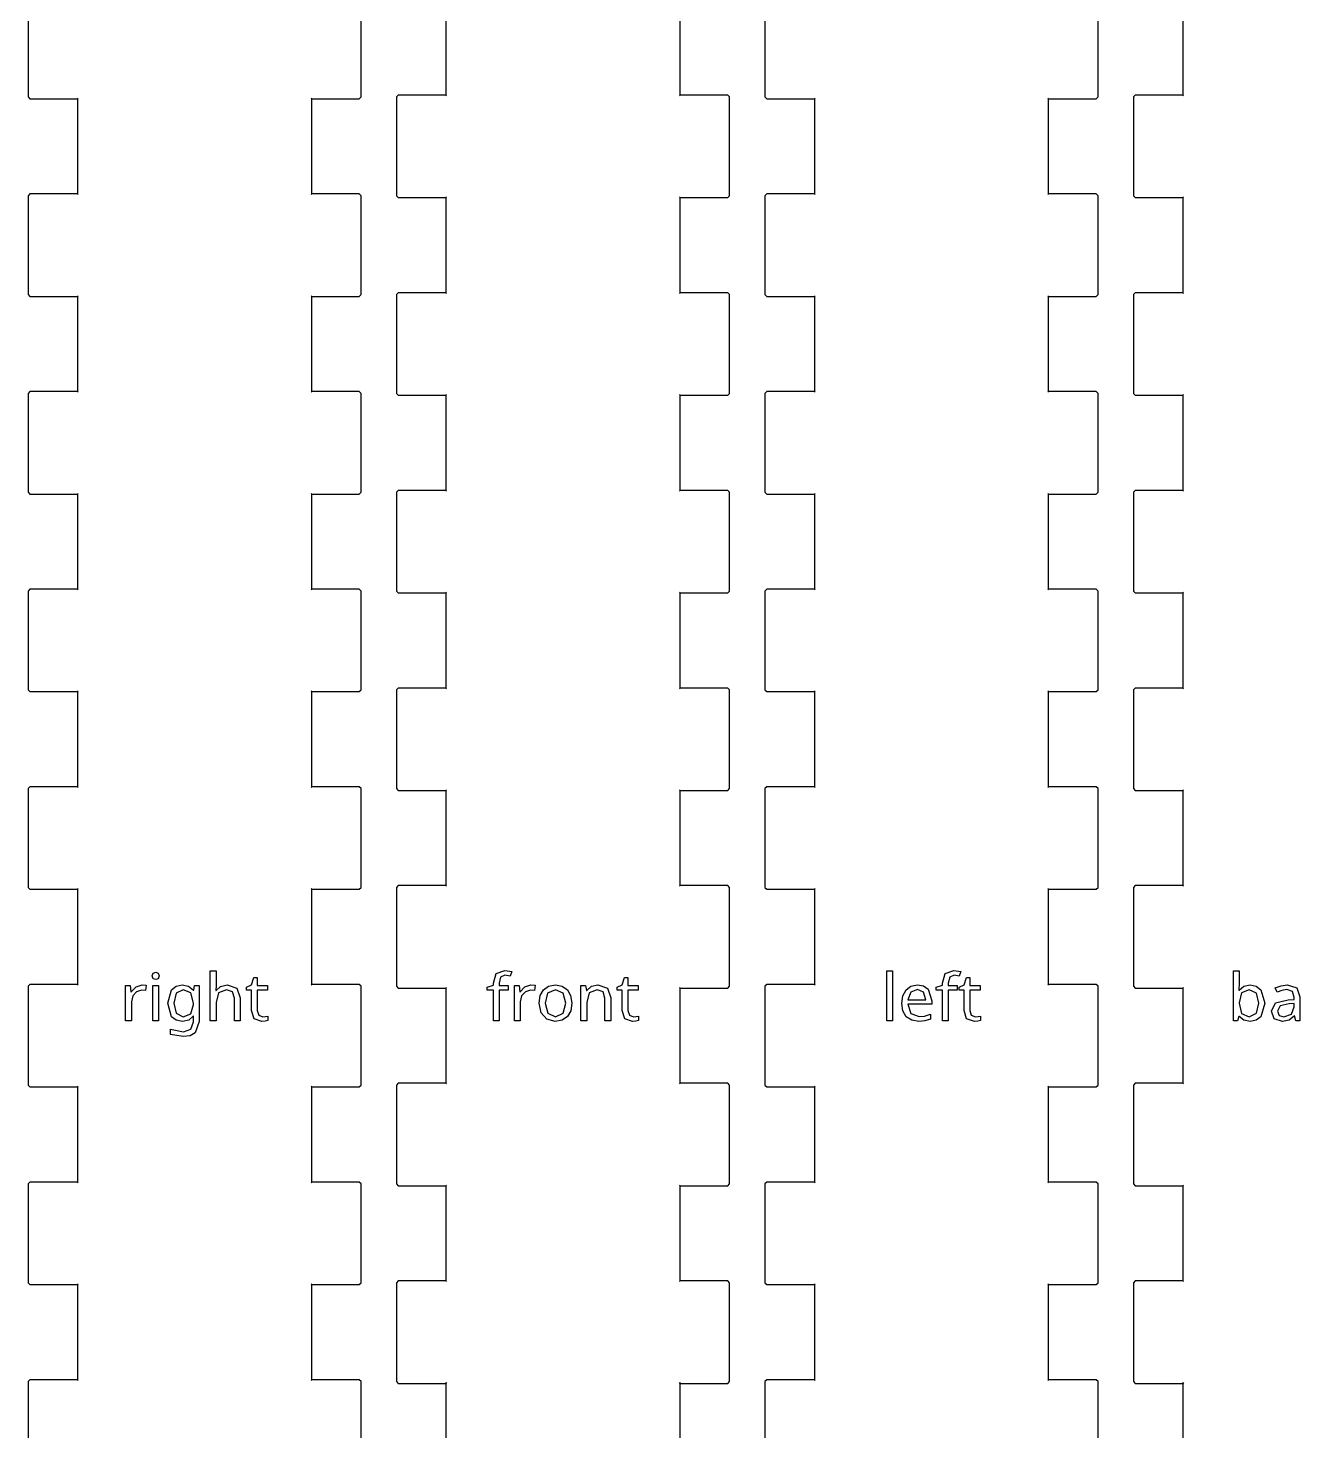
# Model space of a CAD drawing. Extents: x 9 to 592, y 22 to 392.
# Drawn here: x 303.5 to 380.7, y 221.5 to 306.7 of the extents above; entities that cross this region are included whole.
import ezdxf

# ---------------------------------------------------------------- set-up
doc = ezdxf.new("R2010")
doc.units = 0

msp = doc.modelspace()

# ---------------------------------------------------------------- linework, layer by layer
at = {"layer": 'Layer 1'}
for p, q in [((303.486, 308.486), (303.486, 302.486)), ((323.706, 302.486), (323.706, 308.486)), ((328.856, 308.376), (328.856, 302.596)), ((343.076, 302.596), (343.076, 308.376)), ((348.227, 308.486), (348.227, 302.486)), ((368.447, 302.486), (368.447, 308.486)), ((373.597, 308.376), (373.597, 302.596)), ((303.486, 302.486), (303.596, 302.376)), ((306.486, 302.376), (306.52725, 302.41725)), ((306.52725, 302.41725), (306.486, 302.376)), ((320.706, 302.376), (320.66475, 302.41725)), ((320.66475, 302.41725), (320.706, 302.376)), ((323.596, 302.376), (323.706, 302.486)), ((325.966, 302.596), (325.856, 302.486)), ((325.856, 302.486), (325.856, 296.486)), ((328.856, 302.596), (325.966, 302.596)), ((328.856, 302.596), (328.89725, 302.55475)), ((328.89725, 302.55475), (328.856, 302.596)), ((343.076, 302.596), (343.03475, 302.55475)), ((343.03475, 302.55475), (343.076, 302.596)), ((345.966, 302.596), (343.076, 302.596)), ((346.076, 302.486), (345.966, 302.596)), ((346.076, 296.486), (346.076, 302.486)), ((348.227, 302.486), (348.337, 302.376)), ((351.227, 302.376), (351.26825, 302.41725)), ((351.26825, 302.41725), (351.227, 302.376)), ((365.447, 302.376), (365.40575, 302.41725)), ((365.40575, 302.41725), (365.447, 302.376)), ((368.337, 302.376), (368.447, 302.486)), ((370.707, 302.596), (370.597, 302.486)), ((370.597, 302.486), (370.597, 296.486)), ((373.597, 302.596), (370.707, 302.596)), ((373.597, 302.596), (373.63825, 302.55475)), ((373.63825, 302.55475), (373.597, 302.596)), ((303.596, 302.376), (306.486, 302.376)), ((306.486, 302.376), (306.486, 296.596)), ((320.706, 296.596), (320.706, 302.376)), ((320.706, 302.376), (323.596, 302.376)), ((348.337, 302.376), (351.227, 302.376)), ((351.227, 302.376), (351.227, 296.596)), ((365.447, 296.596), (365.447, 302.376)), ((365.447, 302.376), (368.337, 302.376)), ((303.596, 296.596), (303.486, 296.486)), ((303.486, 296.486), (303.486, 290.486)), ((306.486, 296.596), (303.596, 296.596)), ((306.486, 296.596), (306.52725, 296.55475)), ((306.52725, 296.55475), (306.486, 296.596)), ((320.706, 296.596), (320.66475, 296.55475)), ((320.66475, 296.55475), (320.706, 296.596)), ((323.596, 296.596), (320.706, 296.596)), ((323.706, 296.486), (323.596, 296.596)), ((323.706, 290.486), (323.706, 296.486)), ((325.856, 296.486), (325.966, 296.376)), ((345.966, 296.376), (346.076, 296.486)), ((348.337, 296.596), (348.227, 296.486)), ((348.227, 296.486), (348.227, 290.486)), ((351.227, 296.596), (348.337, 296.596)), ((351.227, 296.596), (351.26825, 296.55475)), ((351.26825, 296.55475), (351.227, 296.596)), ((365.447, 296.596), (365.40575, 296.55475)), ((365.40575, 296.55475), (365.447, 296.596)), ((368.337, 296.596), (365.447, 296.596)), ((368.447, 296.486), (368.337, 296.596)), ((368.447, 290.486), (368.447, 296.486)), ((370.597, 296.486), (370.707, 296.376)), ((325.966, 296.376), (328.856, 296.376)), ((328.856, 296.376), (328.89725, 296.41725)), ((328.89725, 296.41725), (328.856, 296.376)), ((328.856, 296.376), (328.856, 290.596)), ((343.076, 296.376), (343.03475, 296.41725)), ((343.03475, 296.41725), (343.076, 296.376)), ((343.076, 290.596), (343.076, 296.376)), ((343.076, 296.376), (345.966, 296.376)), ((370.707, 296.376), (373.597, 296.376)), ((373.597, 296.376), (373.63825, 296.41725)), ((373.63825, 296.41725), (373.597, 296.376)), ((373.597, 296.376), (373.597, 290.596)), ((303.486, 290.486), (303.596, 290.376)), ((323.596, 290.376), (323.706, 290.486)), ((325.966, 290.596), (325.856, 290.486)), ((325.856, 290.486), (325.856, 284.486)), ((328.856, 290.596), (325.966, 290.596)), ((328.856, 290.596), (328.89725, 290.55475)), ((328.89725, 290.55475), (328.856, 290.596)), ((343.076, 290.596), (343.03475, 290.55475)), ((343.03475, 290.55475), (343.076, 290.596)), ((345.966, 290.596), (343.076, 290.596)), ((346.076, 290.486), (345.966, 290.596)), ((346.076, 284.486), (346.076, 290.486)), ((348.227, 290.486), (348.337, 290.376)), ((368.337, 290.376), (368.447, 290.486)), ((370.707, 290.596), (370.597, 290.486)), ((370.597, 290.486), (370.597, 284.486)), ((373.597, 290.596), (370.707, 290.596)), ((373.597, 290.596), (373.63825, 290.55475)), ((373.63825, 290.55475), (373.597, 290.596)), ((303.596, 290.376), (306.486, 290.376)), ((306.486, 290.376), (306.52725, 290.41725)), ((306.52725, 290.41725), (306.486, 290.376)), ((306.486, 290.376), (306.486, 284.596)), ((320.706, 290.376), (320.66475, 290.41725)), ((320.66475, 290.41725), (320.706, 290.376)), ((320.706, 284.596), (320.706, 290.376)), ((320.706, 290.376), (323.596, 290.376)), ((348.337, 290.376), (351.227, 290.376)), ((351.227, 290.376), (351.26825, 290.41725)), ((351.26825, 290.41725), (351.227, 290.376)), ((351.227, 290.376), (351.227, 284.596)), ((365.447, 290.376), (365.40575, 290.41725)), ((365.40575, 290.41725), (365.447, 290.376)), ((365.447, 284.596), (365.447, 290.376)), ((365.447, 290.376), (368.337, 290.376)), ((303.596, 284.596), (303.486, 284.486)), ((306.486, 284.596), (303.596, 284.596)), ((306.486, 284.596), (306.52725, 284.55475)), ((306.52725, 284.55475), (306.486, 284.596)), ((320.706, 284.596), (320.66475, 284.55475)), ((320.66475, 284.55475), (320.706, 284.596)), ((323.596, 284.596), (320.706, 284.596)), ((323.706, 284.486), (323.596, 284.596)), ((348.337, 284.596), (348.227, 284.486)), ((351.227, 284.596), (348.337, 284.596)), ((351.227, 284.596), (351.26825, 284.55475)), ((351.26825, 284.55475), (351.227, 284.596)), ((365.447, 284.596), (365.40575, 284.55475)), ((365.40575, 284.55475), (365.447, 284.596)), ((368.337, 284.596), (365.447, 284.596)), ((368.447, 284.486), (368.337, 284.596)), ((303.486, 284.486), (303.486, 278.486)), ((323.706, 278.486), (323.706, 284.486)), ((325.856, 284.486), (325.966, 284.376)), ((325.966, 284.376), (328.856, 284.376)), ((328.856, 284.376), (328.89725, 284.41725)), ((328.89725, 284.41725), (328.856, 284.376)), ((328.856, 284.376), (328.856, 278.596)), ((343.076, 284.376), (343.03475, 284.41725)), ((343.03475, 284.41725), (343.076, 284.376)), ((343.076, 278.596), (343.076, 284.376)), ((343.076, 284.376), (345.966, 284.376)), ((345.966, 284.376), (346.076, 284.486)), ((348.227, 284.486), (348.227, 278.486)), ((368.447, 278.486), (368.447, 284.486)), ((370.597, 284.486), (370.707, 284.376)), ((370.707, 284.376), (373.597, 284.376)), ((373.597, 284.376), (373.63825, 284.41725)), ((373.63825, 284.41725), (373.597, 284.376)), ((373.597, 284.376), (373.597, 278.596)), ((325.966, 278.596), (325.856, 278.486)), ((328.856, 278.596), (325.966, 278.596)), ((328.856, 278.596), (328.89725, 278.55475)), ((328.89725, 278.55475), (328.856, 278.596)), ((343.076, 278.596), (343.03475, 278.55475)), ((343.03475, 278.55475), (343.076, 278.596)), ((345.966, 278.596), (343.076, 278.596)), ((346.076, 278.486), (345.966, 278.596)), ((370.707, 278.596), (370.597, 278.486)), ((373.597, 278.596), (370.707, 278.596)), ((373.597, 278.596), (373.63825, 278.55475)), ((373.63825, 278.55475), (373.597, 278.596)), ((303.486, 278.486), (303.596, 278.376)), ((303.596, 278.376), (306.486, 278.376)), ((306.486, 278.376), (306.52725, 278.41725)), ((306.52725, 278.41725), (306.486, 278.376)), ((306.486, 278.376), (306.486, 272.596)), ((320.706, 278.376), (320.66475, 278.41725)), ((320.66475, 278.41725), (320.706, 278.376)), ((320.706, 272.596), (320.706, 278.376)), ((320.706, 278.376), (323.596, 278.376)), ((323.596, 278.376), (323.706, 278.486)), ((325.856, 278.486), (325.856, 272.486)), ((346.076, 272.486), (346.076, 278.486)), ((348.227, 278.486), (348.337, 278.376)), ((348.337, 278.376), (351.227, 278.376)), ((351.227, 278.376), (351.26825, 278.41725)), ((351.26825, 278.41725), (351.227, 278.376)), ((351.227, 278.376), (351.227, 272.596)), ((365.447, 278.376), (365.40575, 278.41725)), ((365.40575, 278.41725), (365.447, 278.376)), ((365.447, 272.596), (365.447, 278.376)), ((365.447, 278.376), (368.337, 278.376)), ((368.337, 278.376), (368.447, 278.486)), ((370.597, 278.486), (370.597, 272.486)), ((303.596, 272.596), (303.486, 272.486)), ((306.486, 272.596), (303.596, 272.596)), ((306.486, 272.596), (306.52725, 272.55475)), ((306.52725, 272.55475), (306.486, 272.596)), ((320.706, 272.596), (320.66475, 272.55475)), ((320.66475, 272.55475), (320.706, 272.596)), ((323.596, 272.596), (320.706, 272.596)), ((323.706, 272.486), (323.596, 272.596)), ((348.337, 272.596), (348.227, 272.486)), ((351.227, 272.596), (348.337, 272.596)), ((351.227, 272.596), (351.26825, 272.55475)), ((351.26825, 272.55475), (351.227, 272.596)), ((365.447, 272.596), (365.40575, 272.55475)), ((365.40575, 272.55475), (365.447, 272.596)), ((368.337, 272.596), (365.447, 272.596)), ((368.447, 272.486), (368.337, 272.596)), ((303.486, 272.486), (303.486, 266.486)), ((323.706, 266.486), (323.706, 272.486)), ((325.856, 272.486), (325.966, 272.376)), ((325.966, 272.376), (328.856, 272.376)), ((328.856, 272.376), (328.89725, 272.41725)), ((328.89725, 272.41725), (328.856, 272.376)), ((328.856, 272.376), (328.856, 266.596)), ((343.076, 272.376), (343.03475, 272.41725)), ((343.03475, 272.41725), (343.076, 272.376)), ((343.076, 266.596), (343.076, 272.376)), ((343.076, 272.376), (345.966, 272.376)), ((345.966, 272.376), (346.076, 272.486)), ((348.227, 272.486), (348.227, 266.486)), ((368.447, 266.486), (368.447, 272.486)), ((370.597, 272.486), (370.707, 272.376)), ((370.707, 272.376), (373.597, 272.376)), ((373.597, 272.376), (373.63825, 272.41725)), ((373.63825, 272.41725), (373.597, 272.376)), ((373.597, 272.376), (373.597, 266.596)), ((303.486, 266.486), (303.596, 266.376)), ((303.596, 266.376), (306.486, 266.376)), ((306.486, 266.376), (306.52725, 266.41725)), ((306.52725, 266.41725), (306.486, 266.376)), ((306.486, 266.376), (306.486, 260.596)), ((320.706, 266.376), (320.66475, 266.41725)), ((320.66475, 266.41725), (320.706, 266.376)), ((320.706, 260.596), (320.706, 266.376)), ((320.706, 266.376), (323.596, 266.376)), ((323.596, 266.376), (323.706, 266.486)), ((325.966, 266.596), (325.856, 266.486)), ((325.856, 266.486), (325.856, 260.486)), ((328.856, 266.596), (325.966, 266.596)), ((328.856, 266.596), (328.89725, 266.55475)), ((328.89725, 266.55475), (328.856, 266.596)), ((343.076, 266.596), (343.03475, 266.55475)), ((343.03475, 266.55475), (343.076, 266.596)), ((345.966, 266.596), (343.076, 266.596)), ((346.076, 266.486), (345.966, 266.596)), ((346.076, 260.486), (346.076, 266.486)), ((348.227, 266.486), (348.337, 266.376)), ((348.337, 266.376), (351.227, 266.376)), ((351.227, 266.376), (351.26825, 266.41725)), ((351.26825, 266.41725), (351.227, 266.376)), ((351.227, 266.376), (351.227, 260.596)), ((365.447, 266.376), (365.40575, 266.41725)), ((365.40575, 266.41725), (365.447, 266.376)), ((365.447, 260.596), (365.447, 266.376)), ((365.447, 266.376), (368.337, 266.376)), ((368.337, 266.376), (368.447, 266.486)), ((370.707, 266.596), (370.597, 266.486)), ((370.597, 266.486), (370.597, 260.486)), ((373.597, 266.596), (370.707, 266.596)), ((373.597, 266.596), (373.63825, 266.55475)), ((373.63825, 266.55475), (373.597, 266.596)), ((303.596, 260.596), (303.486, 260.486)), ((303.486, 260.486), (303.486, 254.486)), ((306.486, 260.596), (303.596, 260.596)), ((306.486, 260.596), (306.52725, 260.55475)), ((306.52725, 260.55475), (306.486, 260.596)), ((320.706, 260.596), (320.66475, 260.55475)), ((320.66475, 260.55475), (320.706, 260.596)), ((323.596, 260.596), (320.706, 260.596)), ((323.706, 260.486), (323.596, 260.596)), ((323.706, 254.486), (323.706, 260.486)), ((325.856, 260.486), (325.966, 260.376)), ((325.966, 260.376), (328.856, 260.376)), ((328.856, 260.376), (328.89725, 260.41725)), ((328.89725, 260.41725), (328.856, 260.376)), ((328.856, 260.376), (328.856, 254.596)), ((343.076, 260.376), (343.03475, 260.41725)), ((343.03475, 260.41725), (343.076, 260.376)), ((343.076, 254.596), (343.076, 260.376)), ((343.076, 260.376), (345.966, 260.376)), ((345.966, 260.376), (346.076, 260.486)), ((348.337, 260.596), (348.227, 260.486)), ((348.227, 260.486), (348.227, 254.486)), ((351.227, 260.596), (348.337, 260.596)), ((351.227, 260.596), (351.26825, 260.55475)), ((351.26825, 260.55475), (351.227, 260.596)), ((365.447, 260.596), (365.40575, 260.55475)), ((365.40575, 260.55475), (365.447, 260.596)), ((368.337, 260.596), (365.447, 260.596)), ((368.447, 260.486), (368.337, 260.596)), ((368.447, 254.486), (368.447, 260.486)), ((370.597, 260.486), (370.707, 260.376)), ((370.707, 260.376), (373.597, 260.376)), ((373.597, 260.376), (373.63825, 260.41725)), ((373.63825, 260.41725), (373.597, 260.376)), ((373.597, 260.376), (373.597, 254.596)), ((303.486, 254.486), (303.596, 254.376)), ((303.596, 254.376), (306.486, 254.376)), ((306.486, 254.376), (306.52725, 254.41725)), ((306.52725, 254.41725), (306.486, 254.376)), ((306.486, 254.376), (306.486, 248.596)), ((320.706, 254.376), (320.66475, 254.41725)), ((320.66475, 254.41725), (320.706, 254.376)), ((320.706, 248.596), (320.706, 254.376)), ((320.706, 254.376), (323.596, 254.376)), ((323.596, 254.376), (323.706, 254.486)), ((325.966, 254.596), (325.856, 254.486)), ((325.856, 254.486), (325.856, 248.486)), ((328.856, 254.596), (325.966, 254.596)), ((328.856, 254.596), (328.89725, 254.55475)), ((328.89725, 254.55475), (328.856, 254.596)), ((343.076, 254.596), (343.03475, 254.55475)), ((343.03475, 254.55475), (343.076, 254.596)), ((345.966, 254.596), (343.076, 254.596)), ((346.076, 254.486), (345.966, 254.596)), ((346.076, 248.486), (346.076, 254.486)), ((348.227, 254.486), (348.337, 254.376)), ((348.337, 254.376), (351.227, 254.376)), ((351.227, 254.376), (351.26825, 254.41725)), ((351.26825, 254.41725), (351.227, 254.376)), ((351.227, 254.376), (351.227, 248.596)), ((365.447, 254.376), (365.40575, 254.41725)), ((365.40575, 254.41725), (365.447, 254.376)), ((365.447, 248.596), (365.447, 254.376)), ((365.447, 254.376), (368.337, 254.376)), ((368.337, 254.376), (368.447, 254.486)), ((370.707, 254.596), (370.597, 254.486)), ((370.597, 254.486), (370.597, 248.486)), ((373.597, 254.596), (370.707, 254.596)), ((373.597, 254.596), (373.63825, 254.55475)), ((373.63825, 254.55475), (373.597, 254.596)), ((311.03057, 249.112328), (311.089164, 249.28225)), ((311.089164, 248.942406), (311.03057, 249.112328)), ((311.03057, 249.112328), (311.03057, 249.112328)), ((311.089164, 249.28225), (311.237602, 249.334984)), ((311.237602, 248.887719), (311.089164, 248.942406)), ((311.237602, 249.334984), (311.38018, 249.28225)), ((311.38018, 248.942406), (311.237602, 248.887719)), ((311.38018, 249.28225), (311.44268, 249.112328)), ((311.44268, 249.112328), (311.38018, 248.942406)), ((314.550102, 246.387719), (314.550102, 249.426781)), ((314.550102, 249.426781), (314.901664, 249.426781)), ((314.901664, 249.426781), (314.901664, 248.536156)), ((317.054008, 248.567406), (317.194633, 249.024438)), ((317.194633, 249.024438), (317.403617, 249.024438)), ((317.403617, 249.024438), (317.403617, 248.53225)), ((331.738461, 248.667016), (331.908383, 249.252953)), ((331.908383, 249.252953), (332.435727, 249.448266)), ((332.175961, 249.042016), (332.090024, 248.670922)), ((332.439633, 249.159203), (332.175961, 249.042016)), ((332.435727, 249.448266), (332.851742, 249.376)), ((332.757992, 249.100609), (332.439633, 249.159203)), ((332.851742, 249.376), (332.757992, 249.100609)), ((339.55682, 248.567406), (339.697445, 249.024438)), ((339.697445, 249.024438), (339.90643, 249.024438)), ((339.90643, 249.024438), (339.90643, 248.53225)), ((355.623133, 246.387719), (355.623133, 249.426781)), ((355.623133, 249.426781), (355.974695, 249.426781)), ((355.974695, 249.426781), (355.974695, 246.387719)), ((359.005945, 248.667016), (359.175867, 249.252953)), ((359.175867, 249.252953), (359.703211, 249.448266)), ((359.443445, 249.042016), (359.357508, 248.670922)), ((359.707117, 249.159203), (359.443445, 249.042016)), ((359.703211, 249.448266), (360.119227, 249.376)), ((360.025477, 249.100609), (359.707117, 249.159203)), ((360.119227, 249.376), (360.025477, 249.100609)), ((360.318445, 248.567406), (360.45907, 249.024438)), ((360.45907, 249.024438), (360.668055, 249.024438)), ((360.668055, 249.024438), (360.668055, 248.53225)), ((376.665984, 246.387719), (376.665984, 249.426781)), ((376.665984, 249.426781), (377.017546, 249.426781)), ((377.017546, 249.426781), (377.017546, 248.6885)), ((303.596, 248.596), (303.486, 248.486)), ((303.486, 248.486), (303.486, 242.486)), ((306.486, 248.596), (303.596, 248.596)), ((306.486, 248.596), (306.52725, 248.55475)), ((306.52725, 248.55475), (306.486, 248.596)), ((309.40557, 246.387719), (309.40557, 248.53225)), ((309.40557, 248.53225), (309.694633, 248.53225)), ((309.694633, 248.53225), (309.733696, 248.139672)), ((309.733696, 248.139672), (309.749321, 248.139672)), ((309.749321, 248.139672), (310.040336, 248.461938)), ((309.839164, 247.897484), (309.757133, 247.53225)), ((310.065727, 248.15725), (309.839164, 247.897484)), ((310.040336, 248.461938), (310.405571, 248.571313)), ((310.382133, 248.251), (310.065727, 248.15725)), ((310.614554, 248.223656), (310.382133, 248.251)), ((310.40557, 248.571313), (310.657523, 248.547875)), ((310.405571, 248.571313), (310.40557, 248.571313)), ((310.657523, 248.547875), (310.614554, 248.223656)), ((311.057914, 246.387719), (311.057914, 248.53225)), ((311.057914, 248.53225), (311.409477, 248.53225)), ((311.409477, 248.53225), (311.409477, 246.387719)), ((311.970023, 247.456078), (312.204398, 248.272484)), ((312.204398, 248.272484), (312.483695, 248.496605)), ((312.479789, 248.061547), (312.333305, 247.452172)), ((312.897758, 248.27639), (312.479789, 248.061547)), ((312.483695, 248.496605), (312.84893, 248.571313)), ((312.84893, 248.571313), (313.234672, 248.490258)), ((313.376273, 248.081078), (312.897758, 248.27639)), ((313.234672, 248.490258), (313.520805, 248.247094)), ((313.524711, 247.456078), (313.376273, 248.081078)), ((313.520805, 248.247094), (313.542289, 248.247094)), ((313.542289, 248.247094), (313.589164, 248.53225)), ((313.589164, 248.53225), (313.868461, 248.53225)), ((313.868461, 248.53225), (313.868461, 246.352563)), ((314.901664, 248.536156), (314.882133, 248.235375)), ((314.882133, 248.235375), (314.90557, 248.235375)), ((315.052055, 248.09475), (314.901664, 247.495141)), ((314.90557, 248.235375), (315.177054, 248.479516)), ((315.53057, 248.276391), (315.052055, 248.09475)), ((315.177054, 248.479516), (315.573539, 248.567406)), ((315.893852, 248.147484), (315.53057, 248.276391)), ((315.573539, 248.567406), (316.161429, 248.379906)), ((316.011039, 247.758813), (315.893852, 248.147484)), ((316.161429, 248.379906), (316.358695, 247.784203)), ((316.747367, 248.426781), (317.054008, 248.567406)), ((316.747367, 248.258813), (316.747367, 248.426781)), ((317.050102, 248.258813), (316.747367, 248.258813)), ((317.050102, 247.010766), (317.050102, 248.258813)), ((317.403617, 248.53225), (318.022758, 248.53225)), ((318.022758, 248.258813), (317.403617, 248.258813)), ((317.403617, 248.258813), (317.403617, 247.020531)), ((318.022758, 248.53225), (318.022758, 248.258813)), ((320.706, 248.596), (320.66475, 248.55475)), ((320.66475, 248.55475), (320.706, 248.596)), ((323.596, 248.596), (320.706, 248.596)), ((323.706, 248.486), (323.596, 248.596)), ((323.706, 242.486), (323.706, 248.486)), ((325.856, 248.486), (325.966, 248.376)), ((325.966, 248.376), (328.856, 248.376)), ((328.856, 248.376), (328.89725, 248.41725)), ((328.89725, 248.41725), (328.856, 248.376)), ((328.856, 248.376), (328.856, 242.596)), ((331.363461, 248.422875), (331.738461, 248.543969)), ((331.363461, 248.258813), (331.363461, 248.422875)), ((331.738461, 248.258813), (331.363461, 248.258813)), ((331.738461, 248.543969), (331.738461, 248.667016)), ((331.738461, 246.387719), (331.738461, 248.258813)), ((332.631039, 248.258813), (332.090023, 248.258813)), ((332.090023, 248.258813), (332.090023, 246.387719)), ((332.090024, 248.670922), (332.090024, 248.53225)), ((332.090024, 248.53225), (332.63104, 248.53225)), ((332.63104, 248.53225), (332.631039, 248.258813)), ((333.019711, 246.387719), (333.019711, 248.53225)), ((333.019711, 248.53225), (333.308773, 248.53225)), ((333.308773, 248.53225), (333.347836, 248.139672)), ((333.347836, 248.139672), (333.363461, 248.139672)), ((333.363461, 248.139672), (333.654477, 248.461938)), ((333.453305, 247.897484), (333.371273, 247.53225)), ((333.679867, 248.15725), (333.453305, 247.897484)), ((333.654477, 248.461938), (334.019711, 248.571313)), ((333.996273, 248.251), (333.679867, 248.15725)), ((334.228695, 248.223656), (333.996273, 248.251)), ((334.019711, 248.571313), (334.271664, 248.547875)), ((334.019711, 248.571313), (334.019711, 248.571313)), ((334.271664, 248.547875), (334.228695, 248.223656)), ((334.513852, 247.463891), (334.579281, 247.929223)), ((334.579281, 247.929223), (334.77557, 248.278344)), ((334.77557, 248.278344), (335.090023, 248.49807)), ((335.032895, 248.073266), (334.877133, 247.463891)), ((335.50018, 248.276391), (335.032895, 248.073266)), ((335.090023, 248.49807), (335.509945, 248.571313)), ((335.970883, 248.071313), (335.50018, 248.276391)), ((335.509945, 248.571313), (335.916195, 248.496605)), ((335.916195, 248.496605), (336.228695, 248.272484)), ((336.132992, 247.463891), (335.970883, 248.071313)), ((336.228695, 248.272484), (336.429379, 247.921898)), ((336.429379, 247.921898), (336.496273, 247.463891)), ((337.052914, 246.387719), (337.052914, 248.53225)), ((337.052914, 248.53225), (337.336117, 248.53225)), ((337.336117, 248.53225), (337.388851, 248.239281)), ((337.388851, 248.239281), (337.408382, 248.239281)), ((337.552914, 248.092797), (337.404477, 247.499047)), ((337.408382, 248.239281), (337.68768, 248.483422)), ((338.033383, 248.276391), (337.552914, 248.092797)), ((337.68768, 248.483422), (338.084164, 248.571313)), ((338.396664, 248.147484), (338.033383, 248.276391)), ((338.084164, 248.571313), (338.670102, 248.379906)), ((338.513852, 247.758813), (338.396664, 248.147484)), ((338.670102, 248.379906), (338.861508, 247.784203)), ((339.25018, 248.426781), (339.55682, 248.567406)), ((339.25018, 248.258813), (339.25018, 248.426781)), ((339.552914, 248.258813), (339.25018, 248.258813)), ((339.552914, 247.010766), (339.552914, 248.258813)), ((339.90643, 248.53225), (340.52557, 248.53225)), ((340.52557, 248.258813), (339.90643, 248.258813)), ((339.90643, 248.258813), (339.90643, 247.020531)), ((340.52557, 248.53225), (340.52557, 248.258813)), ((343.076, 248.376), (343.03475, 248.41725)), ((343.03475, 248.41725), (343.076, 248.376)), ((343.076, 242.596), (343.076, 248.376)), ((343.076, 248.376), (345.966, 248.376)), ((345.966, 248.376), (346.076, 248.486)), ((348.337, 248.596), (348.227, 248.486)), ((348.227, 248.486), (348.227, 242.486)), ((351.227, 248.596), (348.337, 248.596)), ((351.227, 248.596), (351.26825, 248.55475)), ((351.26825, 248.55475), (351.227, 248.596)), ((356.535242, 247.444359), (356.599207, 247.90725)), ((356.599207, 247.90725), (356.791102, 248.264671)), ((356.791102, 248.264671), (357.091883, 248.494652)), ((357.080164, 248.122093), (356.906336, 247.670921)), ((357.478602, 248.284203), (357.080164, 248.122093)), ((357.091883, 248.494652), (357.482508, 248.571312)), ((357.859461, 248.127953), (357.478602, 248.284203)), ((357.478602, 248.284203), (357.478602, 248.284203)), ((357.482508, 248.571312), (357.845789, 248.505882)), ((357.845789, 248.505882), (358.127039, 248.309593)), ((357.998133, 247.670921), (357.859461, 248.127953)), ((358.127039, 248.309593), (358.367273, 247.604515)), ((358.630945, 248.422875), (359.005945, 248.543969)), ((358.630945, 248.258813), (358.630945, 248.422875)), ((359.005945, 248.258813), (358.630945, 248.258813)), ((359.005945, 248.543969), (359.005945, 248.667016)), ((359.005945, 246.387719), (359.005945, 248.258813)), ((359.357508, 248.670922), (359.357508, 248.53225)), ((359.357508, 248.53225), (359.898524, 248.53225)), ((359.898523, 248.258813), (359.357508, 248.258813)), ((359.357508, 248.258813), (359.357508, 246.387719)), ((359.898524, 248.53225), (359.898523, 248.258813)), ((360.011805, 248.426781), (360.318445, 248.567406)), ((360.011805, 248.258813), (360.011805, 248.426781)), ((360.314539, 248.258813), (360.011805, 248.258813)), ((360.314539, 247.010766), (360.314539, 248.258813)), ((360.668055, 248.53225), (361.287195, 248.53225)), ((361.287195, 248.258813), (360.668055, 248.258813)), ((360.668055, 248.258813), (360.668055, 247.020531)), ((361.287195, 248.53225), (361.287195, 248.258813)), ((365.447, 248.596), (365.40575, 248.55475)), ((365.40575, 248.55475), (365.447, 248.596)), ((368.337, 248.596), (365.447, 248.596)), ((368.447, 248.486), (368.337, 248.596)), ((368.447, 242.486), (368.447, 248.486)), ((370.597, 248.486), (370.707, 248.376)), ((370.707, 248.376), (373.597, 248.376)), ((373.597, 248.376), (373.63825, 248.41725)), ((373.63825, 248.41725), (373.597, 248.376)), ((373.597, 248.376), (373.597, 242.596)), ((377.017546, 248.6885), (376.998015, 248.247094)), ((376.998015, 248.247094), (377.017546, 248.247094)), ((377.017546, 248.247094), (377.29196, 248.487328)), ((377.158172, 248.092797), (377.017547, 247.471703)), ((377.623015, 248.276391), (377.158172, 248.092797)), ((377.29196, 248.487328), (377.681609, 248.567406)), ((378.060515, 248.073266), (377.623015, 248.276391)), ((377.623015, 248.276391), (377.623015, 248.276391)), ((377.681609, 248.567406), (378.057098, 248.494164)), ((377.681609, 248.567406), (377.681609, 248.567406)), ((378.057098, 248.494164), (378.335906, 248.274438)), ((378.203094, 247.463891), (378.060515, 248.073266)), ((378.335906, 248.274438), (378.566375, 247.459984)), ((379.207, 248.383813), (379.560516, 248.518578)), ((379.314422, 248.120141), (379.207, 248.383813)), ((379.597625, 248.233422), (379.314422, 248.120141)), ((379.560516, 248.518578), (379.939422, 248.567406)), ((379.919891, 248.284203), (379.597625, 248.233422)), ((380.257781, 248.167016), (379.919891, 248.284203)), ((379.939422, 248.567406), (380.517547, 248.395531)), ((380.36325, 247.807641), (380.257781, 248.167016)), ((380.517547, 248.395531), (380.707, 247.848656)), ((309.757133, 247.53225), (309.757133, 246.387719)), ((312.202445, 246.637719), (311.970023, 247.456078)), ((312.333305, 247.452172), (312.475883, 246.84475)), ((313.376273, 246.809594), (313.524711, 247.372094)), ((313.524711, 247.372094), (313.524711, 247.456078)), ((314.901664, 247.495141), (314.901664, 246.387719)), ((316.011039, 246.387719), (316.011039, 247.758813)), ((316.358695, 247.784203), (316.358695, 246.387719)), ((333.371273, 247.53225), (333.371273, 246.387719)), ((334.634945, 246.874047), (334.513852, 247.463891)), ((334.877133, 247.463891), (335.035336, 246.848656)), ((334.877133, 247.463891), (334.877133, 247.463891)), ((335.972836, 246.848656), (336.132992, 247.463891)), ((336.496273, 247.463891), (336.429867, 246.996117)), ((336.496273, 247.463891), (336.496273, 247.463891)), ((337.404477, 247.499047), (337.404477, 246.387719)), ((338.513852, 246.387719), (338.513852, 247.758813)), ((338.861508, 247.784203), (338.861508, 246.387719)), ((356.603602, 246.987328), (356.535242, 247.444359)), ((358.367273, 247.391625), (356.898523, 247.391625)), ((356.898523, 247.391625), (357.08407, 246.836938)), ((356.906336, 247.670921), (357.998133, 247.670921)), ((358.367273, 247.604515), (358.367273, 247.391625)), ((377.017547, 247.471703), (377.017547, 247.456078)), ((377.017547, 247.456078), (377.160125, 246.827172)), ((378.060515, 246.850609), (378.203094, 247.463891)), ((378.566375, 247.459984), (378.332, 246.637719)), ((378.970672, 246.983422), (379.227996, 247.480493)), ((379.227996, 247.480493), (379.999969, 247.667016)), ((379.503875, 247.305688), (379.335906, 246.979516)), ((380.042937, 247.422875), (379.503875, 247.305688)), ((379.999969, 247.667016), (380.36325, 247.680688)), ((380.359344, 247.436547), (380.042937, 247.422875)), ((380.189422, 246.790063), (380.359344, 247.243188)), ((380.359344, 247.243188), (380.359344, 247.436547)), ((380.36325, 247.680688), (380.36325, 247.807641)), ((380.707, 247.848656), (380.707, 246.387719)), ((309.757133, 246.387719), (309.40557, 246.387719)), ((311.409477, 246.387719), (311.057914, 246.387719)), ((312.48223, 246.420922), (312.202445, 246.637719)), ((312.475883, 246.84475), (312.90557, 246.635765)), ((312.852836, 246.348656), (312.48223, 246.420922)), ((313.242484, 246.429223), (312.852836, 246.348656)), ((312.90557, 246.635766), (313.376273, 246.809594)), ((312.90557, 246.635765), (312.90557, 246.635766)), ((313.516898, 246.670922), (313.242484, 246.429223)), ((313.360648, 245.879906), (313.520805, 246.323266)), ((313.532523, 246.670922), (313.516898, 246.670922)), ((313.520805, 246.40725), (313.532523, 246.670922)), ((313.520805, 246.323266), (313.520805, 246.40725)), ((313.868461, 246.352563), (313.634086, 245.659203)), ((314.901664, 246.387719), (314.550102, 246.387719)), ((316.358695, 246.387719), (316.011039, 246.387719)), ((317.207328, 246.514184), (317.050102, 247.010766)), ((317.679008, 246.348656), (317.207328, 246.514184)), ((317.403617, 247.020531), (317.491508, 246.735375)), ((317.491508, 246.735375), (317.739555, 246.635766)), ((317.886039, 246.37014), (317.679008, 246.348656)), ((317.739555, 246.635766), (317.899711, 246.649438)), ((317.739555, 246.635766), (317.739555, 246.635766)), ((318.038383, 246.411156), (317.886039, 246.37014)), ((317.899711, 246.649438), (318.038383, 246.680688)), ((318.038383, 246.680688), (318.038383, 246.411156)), ((332.090023, 246.387719), (331.738461, 246.387719)), ((333.371273, 246.387719), (333.019711, 246.387719)), ((334.980648, 246.483422), (334.634945, 246.874047)), ((335.496273, 246.348656), (334.980648, 246.483422)), ((335.035336, 246.848656), (335.506039, 246.639672)), ((335.914242, 246.422387), (335.496273, 246.348656)), ((335.506039, 246.639672), (335.972836, 246.848656)), ((336.230648, 246.643578), (335.914242, 246.422387)), ((336.429867, 246.996117), (336.230648, 246.643578)), ((337.404477, 246.387719), (337.052914, 246.387719)), ((338.861508, 246.387719), (338.513852, 246.387719)), ((339.710141, 246.514184), (339.552914, 247.010766)), ((340.18182, 246.348656), (339.710141, 246.514184)), ((339.90643, 247.020531), (339.994321, 246.735375)), ((339.994321, 246.735375), (340.242368, 246.635766)), ((340.388852, 246.37014), (340.18182, 246.348656)), ((340.242367, 246.635766), (340.402523, 246.649438)), ((340.242368, 246.635766), (340.242367, 246.635766)), ((340.541195, 246.411156), (340.388852, 246.37014)), ((340.402523, 246.649438), (340.541195, 246.680688)), ((340.541195, 246.680688), (340.541195, 246.411156)), ((355.974695, 246.387719), (355.623133, 246.387719)), ((356.80868, 246.639671), (356.603602, 246.987328)), ((357.135828, 246.42141), (356.80868, 246.639671)), ((357.08407, 246.836938), (357.582117, 246.647484)), ((357.566492, 246.348656), (357.135828, 246.42141)), ((357.935633, 246.379906), (357.566492, 246.348656)), ((357.566492, 246.348656), (357.566492, 246.348656)), ((357.582117, 246.647484), (357.908289, 246.676781)), ((357.908289, 246.676781), (358.269617, 246.795922)), ((358.269617, 246.487328), (357.935633, 246.379906)), ((358.269617, 246.795922), (358.269617, 246.487328)), ((359.357508, 246.387719), (359.005945, 246.387719)), ((360.471766, 246.514184), (360.314539, 247.010766)), ((360.943445, 246.348656), (360.471766, 246.514184)), ((360.668055, 247.020531), (360.755946, 246.735375)), ((360.755946, 246.735375), (361.003993, 246.635766)), ((361.150477, 246.37014), (360.943445, 246.348656)), ((361.003992, 246.635766), (361.164148, 246.649438)), ((361.003993, 246.635766), (361.003992, 246.635766)), ((361.30282, 246.411156), (361.150477, 246.37014)), ((361.164148, 246.649438), (361.30282, 246.680688)), ((361.30282, 246.680688), (361.30282, 246.411156)), ((376.917937, 246.387719), (376.665984, 246.387719)), ((376.990203, 246.659203), (376.917937, 246.387719)), ((377.017547, 246.659203), (376.990203, 246.659203)), ((377.294891, 246.426781), (377.017547, 246.659203)), ((377.160125, 246.827172), (377.630828, 246.639672)), ((377.681609, 246.348656), (377.294891, 246.426781)), ((377.630828, 246.639672), (378.060515, 246.850609)), ((378.052215, 246.420922), (377.681609, 246.348656)), ((378.332, 246.637719), (378.052215, 246.420922)), ((379.150359, 246.514672), (378.970672, 246.983422)), ((379.646453, 246.348657), (379.150359, 246.514672)), ((379.335906, 246.979516), (379.437469, 246.721703)), ((379.437469, 246.721703), (379.726531, 246.631859)), ((380.046844, 246.418969), (379.646453, 246.348657)), ((379.726531, 246.631859), (380.189422, 246.790063)), ((379.726531, 246.631859), (379.726531, 246.631859)), ((380.367156, 246.692406), (380.046844, 246.418969)), ((380.382781, 246.692406), (380.367156, 246.692406)), ((380.45114, 246.387719), (380.382781, 246.692406)), ((380.707, 246.387719), (380.45114, 246.387719)), ((312.137992, 245.5635), (312.137992, 245.887719)), ((312.137992, 245.887719), (312.929008, 245.71975)), ((312.909477, 245.426781), (312.137992, 245.5635)), ((313.336723, 245.484887), (312.909477, 245.426781)), ((312.929008, 245.71975), (313.360648, 245.879906)), ((313.634086, 245.659203), (313.336723, 245.484887)), ((303.486, 242.486), (303.596, 242.376)), ((303.596, 242.376), (306.486, 242.376)), ((306.486, 242.376), (306.52725, 242.41725)), ((306.52725, 242.41725), (306.486, 242.376)), ((306.486, 242.376), (306.486, 236.596)), ((320.706, 242.376), (320.66475, 242.41725)), ((320.66475, 242.41725), (320.706, 242.376)), ((320.706, 236.596), (320.706, 242.376)), ((320.706, 242.376), (323.596, 242.376)), ((323.596, 242.376), (323.706, 242.486)), ((325.966, 242.596), (325.856, 242.486)), ((325.856, 242.486), (325.856, 236.486)), ((328.856, 242.596), (325.966, 242.596)), ((328.856, 242.596), (328.89725, 242.55475)), ((328.89725, 242.55475), (328.856, 242.596)), ((343.076, 242.596), (343.03475, 242.55475)), ((343.03475, 242.55475), (343.076, 242.596)), ((345.966, 242.596), (343.076, 242.596)), ((346.076, 242.486), (345.966, 242.596)), ((346.076, 236.486), (346.076, 242.486)), ((348.227, 242.486), (348.337, 242.376)), ((348.337, 242.376), (351.227, 242.376)), ((351.227, 242.376), (351.26825, 242.41725)), ((351.26825, 242.41725), (351.227, 242.376)), ((351.227, 242.376), (351.227, 236.596)), ((365.447, 242.376), (365.40575, 242.41725)), ((365.40575, 242.41725), (365.447, 242.376)), ((365.447, 236.596), (365.447, 242.376)), ((365.447, 242.376), (368.337, 242.376)), ((368.337, 242.376), (368.447, 242.486)), ((370.707, 242.596), (370.597, 242.486)), ((370.597, 242.486), (370.597, 236.486)), ((373.597, 242.596), (370.707, 242.596)), ((373.597, 242.596), (373.63825, 242.55475)), ((373.63825, 242.55475), (373.597, 242.596)), ((303.596, 236.596), (303.486, 236.486)), ((303.486, 236.486), (303.486, 230.486)), ((306.486, 236.596), (303.596, 236.596)), ((306.486, 236.596), (306.52725, 236.55475)), ((306.52725, 236.55475), (306.486, 236.596)), ((320.706, 236.596), (320.66475, 236.55475)), ((320.66475, 236.55475), (320.706, 236.596)), ((323.596, 236.596), (320.706, 236.596)), ((323.706, 236.486), (323.596, 236.596)), ((323.706, 230.486), (323.706, 236.486)), ((325.856, 236.486), (325.966, 236.376)), ((325.966, 236.376), (328.856, 236.376)), ((328.856, 236.376), (328.89725, 236.41725)), ((328.89725, 236.41725), (328.856, 236.376)), ((328.856, 236.376), (328.856, 230.596)), ((343.076, 236.376), (343.03475, 236.41725)), ((343.03475, 236.41725), (343.076, 236.376)), ((343.076, 230.596), (343.076, 236.376)), ((343.076, 236.376), (345.966, 236.376)), ((345.966, 236.376), (346.076, 236.486)), ((348.337, 236.596), (348.227, 236.486)), ((348.227, 236.486), (348.227, 230.486)), ((351.227, 236.596), (348.337, 236.596)), ((351.227, 236.596), (351.26825, 236.55475)), ((351.26825, 236.55475), (351.227, 236.596)), ((365.447, 236.596), (365.40575, 236.55475)), ((365.40575, 236.55475), (365.447, 236.596)), ((368.337, 236.596), (365.447, 236.596)), ((368.447, 236.486), (368.337, 236.596)), ((368.447, 230.486), (368.447, 236.486)), ((370.597, 236.486), (370.707, 236.376)), ((370.707, 236.376), (373.597, 236.376)), ((373.597, 236.376), (373.63825, 236.41725)), ((373.63825, 236.41725), (373.597, 236.376)), ((373.597, 236.376), (373.597, 230.596)), ((303.486, 230.486), (303.596, 230.376)), ((303.596, 230.376), (306.486, 230.376)), ((306.486, 230.376), (306.52725, 230.41725)), ((306.52725, 230.41725), (306.486, 230.376)), ((306.486, 230.376), (306.486, 224.596)), ((320.706, 230.376), (320.66475, 230.41725)), ((320.66475, 230.41725), (320.706, 230.376)), ((320.706, 224.596), (320.706, 230.376)), ((320.706, 230.376), (323.596, 230.376)), ((323.596, 230.376), (323.706, 230.486)), ((325.966, 230.596), (325.856, 230.486)), ((325.856, 230.486), (325.856, 224.486)), ((328.856, 230.596), (325.966, 230.596)), ((328.856, 230.596), (328.89725, 230.55475)), ((328.89725, 230.55475), (328.856, 230.596)), ((343.076, 230.596), (343.03475, 230.55475)), ((343.03475, 230.55475), (343.076, 230.596)), ((345.966, 230.596), (343.076, 230.596)), ((346.076, 230.486), (345.966, 230.596)), ((346.076, 224.486), (346.076, 230.486)), ((348.227, 230.486), (348.337, 230.376)), ((348.337, 230.376), (351.227, 230.376)), ((351.227, 230.376), (351.26825, 230.41725)), ((351.26825, 230.41725), (351.227, 230.376)), ((351.227, 230.376), (351.227, 224.596)), ((365.447, 230.376), (365.40575, 230.41725)), ((365.40575, 230.41725), (365.447, 230.376)), ((365.447, 224.596), (365.447, 230.376)), ((365.447, 230.376), (368.337, 230.376)), ((368.337, 230.376), (368.447, 230.486)), ((370.707, 230.596), (370.597, 230.486)), ((370.597, 230.486), (370.597, 224.486)), ((373.597, 230.596), (370.707, 230.596)), ((373.597, 230.596), (373.63825, 230.55475)), ((373.63825, 230.55475), (373.597, 230.596)), ((303.596, 224.596), (303.486, 224.486)), ((303.486, 224.486), (303.486, 218.486)), ((306.486, 224.596), (303.596, 224.596)), ((306.486, 224.596), (306.52725, 224.55475)), ((306.52725, 224.55475), (306.486, 224.596)), ((320.706, 224.596), (320.66475, 224.55475)), ((320.66475, 224.55475), (320.706, 224.596)), ((323.596, 224.596), (320.706, 224.596)), ((323.706, 224.486), (323.596, 224.596)), ((323.706, 218.486), (323.706, 224.486)), ((325.856, 224.486), (325.966, 224.376)), ((325.966, 224.376), (328.856, 224.376)), ((328.856, 224.376), (328.89725, 224.41725)), ((328.89725, 224.41725), (328.856, 224.376)), ((328.856, 224.376), (328.856, 218.596)), ((343.076, 224.376), (343.03475, 224.41725)), ((343.03475, 224.41725), (343.076, 224.376)), ((343.076, 218.596), (343.076, 224.376)), ((343.076, 224.376), (345.966, 224.376)), ((345.966, 224.376), (346.076, 224.486)), ((348.337, 224.596), (348.227, 224.486)), ((348.227, 224.486), (348.227, 218.486)), ((351.227, 224.596), (348.337, 224.596)), ((351.227, 224.596), (351.26825, 224.55475)), ((351.26825, 224.55475), (351.227, 224.596)), ((365.447, 224.596), (365.40575, 224.55475)), ((365.40575, 224.55475), (365.447, 224.596)), ((368.337, 224.596), (365.447, 224.596)), ((368.447, 224.486), (368.337, 224.596)), ((368.447, 218.486), (368.447, 224.486)), ((370.597, 224.486), (370.707, 224.376)), ((370.707, 224.376), (373.597, 224.376)), ((373.597, 224.376), (373.63825, 224.41725)), ((373.63825, 224.41725), (373.597, 224.376)), ((373.597, 224.376), (373.597, 218.596))]:
    msp.add_line(p, q, dxfattribs=at)

doc.saveas('drawing.dxf')
